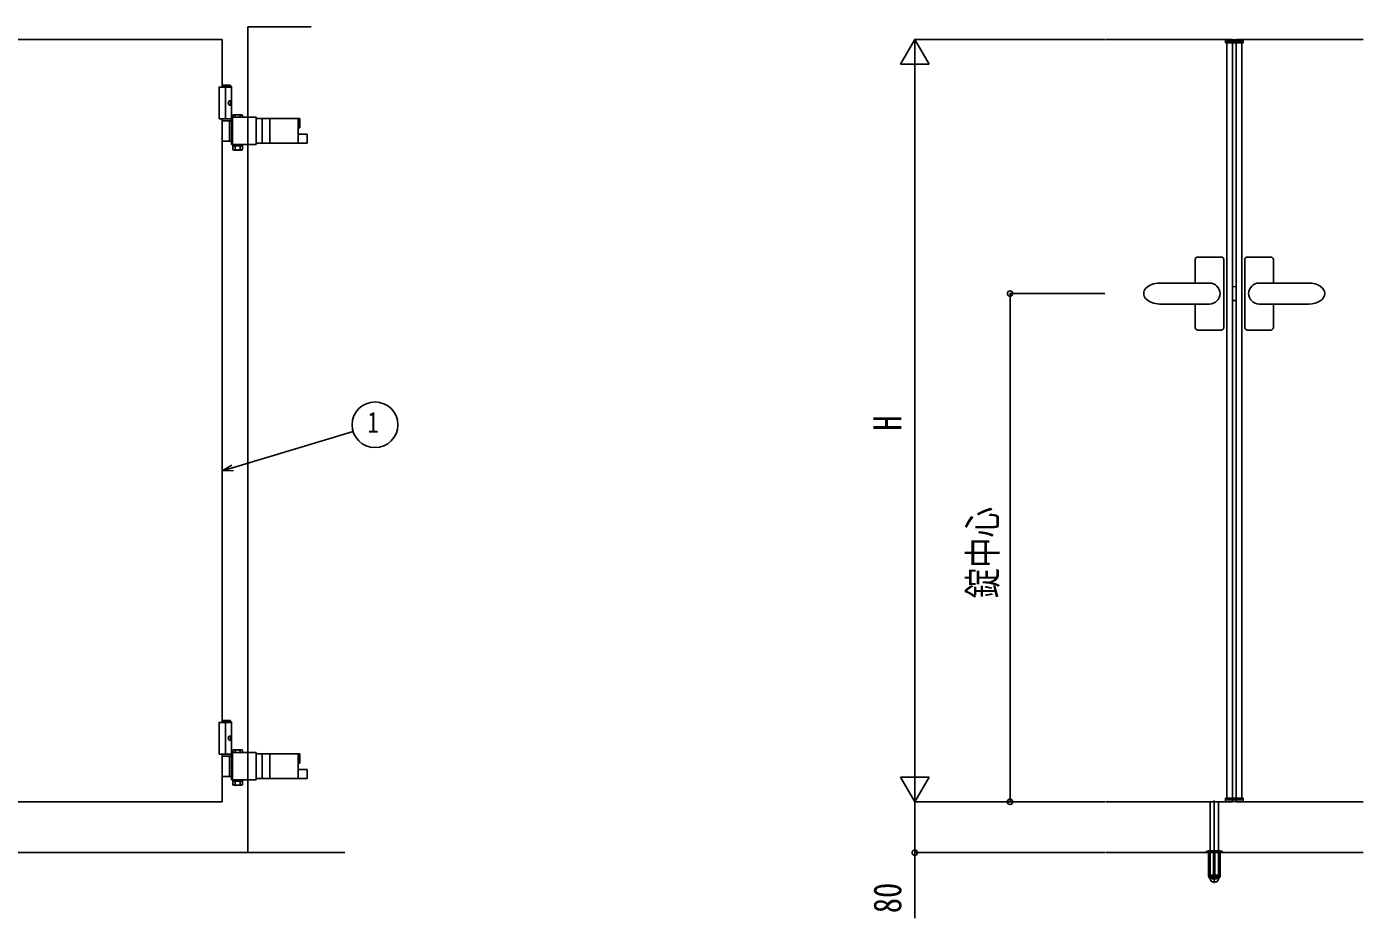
# Model space of a CAD drawing. Units: millimetres, scale not verified. Extents: x -4205 to 4205, y -2970 to 2970.
# Drawn here: x -715 to 1389, y -149 to 1254 of the extents above; entities that cross this region are included whole.
import ezdxf
from ezdxf.enums import TextEntityAlignment as Align

# ---------------------------------------------------------------- set-up
doc = ezdxf.new("R2010")
doc.units = ezdxf.units.MM
doc.header["$LTSCALE"] = 12
doc.layers.add('0-4_YKK_A1', color=4, linetype='Continuous')
doc.layers.add('0-5_YKK_D', color=6, linetype='Continuous')
doc.styles.add('ＭＳ ゴシック', font='')
doc.styles.get('ＭＳ ゴシック').set_extended_font_data('MS Gothic')

msp = doc.modelspace()

# ---------------------------------------------------------------- linework, layer by layer
at = {"layer": '0-4_YKK_A1'}
for p, q in [((-366.98, -45.87), (-366.98, 1254.13)), ((-266.98, 1254.13), (-366.98, 1254.13)), ((-406.98, 1159.13), (-406.98, 1234.13)), ((1172.12, 1228.63), (1172.33, 1232.68)), ((1172.12, 1228.63), (1199.92, 1228.63)), ((1198.71, 1233.63), (1173.33, 1233.63)), ((1174.02, 1230.63), (1198.02, 1230.63)), ((1174.02, 1230.63), (1174.02, 1228.63)), ((1174.02, 1228.63), (1174.02, 39.63)), ((1198.02, 1230.63), (1198.02, 1228.63)), ((1198.02, 1228.63), (1198.02, 39.63)), ((1199.92, 1228.63), (1199.71, 1232.68)), ((-394.48, 1162.13), (-406.98, 1162.13)), ((-392.48, 1160.13), (-406.98, 1160.13)), ((-401.98, 1159.13), (-401.98, 1109.13)), ((-394.48, 1162.13), (-392.48, 1160.13)), ((-392.48, 1106.13), (-392.48, 1160.13)), ((-393.78, 1136.23), (-393.18, 1136.23)), ((-394.79, 1134.55), (-394.2, 1134.55)), ((-394.79, 1133.71), (-394.2, 1133.71)), ((-393.78, 1132.03), (-393.18, 1132.03)), ((-389.27, 1115.68), (-390.27, 1115.1)), ((-390.27, 1111.68), (-390.27, 1115.1)), ((-389.27, 1115.68), (-376.27, 1115.68)), ((-386.52, 1111.68), (-386.52, 1115.1)), ((-379.01, 1111.68), (-379.01, 1115.1)), ((-376.27, 1115.68), (-375.26, 1115.1)), ((-375.26, 1111.68), (-375.26, 1115.1)), ((-392.48, 1109.13), (-411.98, 1109.13)), ((-406.98, 159.13), (-406.98, 1109.13)), ((-392.77, 1106.13), (-406.98, 1106.13)), ((-395.87, 1106.13), (-395.87, 1074.13)), ((-392.77, 1111.68), (-366.98, 1111.68)), ((-392.77, 1068.58), (-392.77, 1111.68)), ((-390.97, 1110.18), (-392.77, 1110.18)), ((-390.97, 1070.08), (-390.97, 1110.18)), ((-366.98, 1111.68), (-353.49, 1111.68)), ((-353.49, 1068.58), (-353.49, 1111.68)), ((-353.49, 1109.63), (-284.97, 1109.63)), ((-344.32, 1070.63), (-344.32, 1109.63)), ((-332.01, 1070.63), (-332.01, 1109.63)), ((-284.97, 1095.13), (-287.57, 1095.13)), ((-284.97, 1095.13), (-284.97, 1109.63)), ((-392.77, 1074.13), (-406.98, 1074.13)), ((-390.97, 1090.63), (-392.77, 1090.63)), ((-390.97, 1089.63), (-392.77, 1089.63)), ((-273.43, 1085.13), (-287.57, 1085.13)), ((-273.43, 1070.63), (-273.43, 1085.13)), ((-390.97, 1070.08), (-392.77, 1070.08)), ((-366.98, 1068.58), (-392.77, 1068.58)), ((-390.27, 1066.58), (-390.27, 1060.66)), ((-390.27, 1066.58), (-375.26, 1066.58)), ((-389.27, 1060.08), (-390.27, 1060.66)), ((-389.27, 1060.08), (-376.27, 1060.08)), ((-386.87, 1066.58), (-386.87, 1068.58)), ((-386.52, 1066.58), (-386.52, 1060.66)), ((-379.01, 1066.58), (-379.01, 1060.66)), ((-378.67, 1066.58), (-378.67, 1068.58)), ((-376.27, 1060.08), (-375.26, 1060.66)), ((-375.26, 1066.58), (-375.26, 1060.66)), ((-366.98, 1068.58), (-353.49, 1068.58)), ((-353.49, 1070.63), (-273.43, 1070.63)), ((1124.52, 850.63), (1124.52, 887.63)), ((1128.52, 891.63), (1165.52, 891.63)), ((1169.52, 887.63), (1169.52, 780.63)), ((1202.52, 887.63), (1202.52, 780.63)), ((1243.52, 891.63), (1206.52, 891.63)), ((1247.52, 850.63), (1247.52, 887.63)), ((1147.02, 850.63), (1068.52, 850.63)), ((1183.02, 844.85), (1189.02, 845.06)), ((1225.02, 850.63), (1303.52, 850.63)), ((1183.02, 823.41), (1189.02, 823.2)), ((1147.02, 817.63), (1068.52, 817.63)), ((1124.52, 780.63), (1124.52, 817.63)), ((1225.02, 817.63), (1303.52, 817.63)), ((1247.52, 780.63), (1247.52, 817.63)), ((1165.52, 776.63), (1128.52, 776.63)), ((1206.52, 776.63), (1243.52, 776.63)), ((-394.48, 162.13), (-406.98, 162.13)), ((-392.48, 160.13), (-406.98, 160.13)), ((-401.98, 159.13), (-401.98, 109.13)), ((-394.48, 162.13), (-392.48, 160.13)), ((-392.48, 106.13), (-392.48, 160.13)), ((-394.79, 134.55), (-394.2, 134.55)), ((-394.79, 133.71), (-394.2, 133.71)), ((-393.78, 136.23), (-393.18, 136.23)), ((-393.78, 132.03), (-393.18, 132.03)), ((-392.48, 109.13), (-411.98, 109.13)), ((-392.77, 106.13), (-406.98, 106.13)), ((-395.87, 106.13), (-395.87, 74.13)), ((-392.77, 111.68), (-366.98, 111.68)), ((-392.77, 68.58), (-392.77, 111.68)), ((-390.97, 110.18), (-392.77, 110.18)), ((-390.97, 70.08), (-390.97, 110.18)), ((-389.27, 115.68), (-390.27, 115.1)), ((-390.27, 111.68), (-390.27, 115.1)), ((-389.27, 115.68), (-376.27, 115.68)), ((-386.52, 111.68), (-386.52, 115.1)), ((-379.01, 111.68), (-379.01, 115.1)), ((-376.27, 115.68), (-375.26, 115.1)), ((-375.26, 111.68), (-375.26, 115.1)), ((-366.98, 111.68), (-353.49, 111.68)), ((-353.49, 68.58), (-353.49, 111.68)), ((-353.49, 109.63), (-284.97, 109.63)), ((-344.32, 70.63), (-344.32, 109.63)), ((-332.01, 70.63), (-332.01, 109.63)), ((-284.97, 95.13), (-284.97, 109.63)), ((-390.97, 90.63), (-392.77, 90.63)), ((-390.97, 89.63), (-392.77, 89.63)), ((-284.97, 95.13), (-287.57, 95.13)), ((-273.43, 85.13), (-287.57, 85.13)), ((-273.43, 70.63), (-273.43, 85.13)), ((-392.77, 74.13), (-406.98, 74.13)), ((-390.97, 70.08), (-392.77, 70.08)), ((-366.98, 68.58), (-392.77, 68.58)), ((-390.27, 66.58), (-390.27, 60.66)), ((-390.27, 66.58), (-375.26, 66.58)), ((-386.87, 66.58), (-386.87, 68.58)), ((-386.52, 66.58), (-386.52, 60.66)), ((-379.01, 66.58), (-379.01, 60.66)), ((-378.67, 66.58), (-378.67, 68.58)), ((-375.26, 66.58), (-375.26, 60.66)), ((-366.98, 68.58), (-353.49, 68.58)), ((-353.49, 70.63), (-273.43, 70.63)), ((-389.27, 60.08), (-390.27, 60.66)), ((-389.27, 60.08), (-376.27, 60.08)), ((-376.27, 60.08), (-375.26, 60.66)), ((1148.02, -42.87), (1148.02, 34.13)), ((1154.52, 36.13), (1154.52, -93.87)), ((1161.02, -42.87), (1161.02, 34.13)), ((1172.12, 39.63), (1199.92, 39.63)), ((1172.12, 39.63), (1172.33, 35.58)), ((1198.71, 34.63), (1173.33, 34.63)), ((1174.02, 37.63), (1174.02, 39.63)), ((1174.02, 37.63), (1198.02, 37.63)), ((1198.02, 37.63), (1198.02, 39.63)), ((1199.92, 39.63), (1199.71, 35.58)), ((-2309.15, -45.87), (-214.37, -45.87)), ((983.02, -45.87), (1389.02, -45.87)), ((1141.52, -45.03), (1141.52, -45.87)), ((1141.52, -45.87), (1167.52, -45.87)), ((1141.81, -44.33), (1167.23, -44.33)), ((1145.52, -42.87), (1142.18, -44.09)), ((1145.27, -45.87), (1145.27, -82.9)), ((1145.52, -42.87), (1163.52, -42.87)), ((1145.83, -45.87), (1145.83, -83.87)), ((1146.69, -42.87), (1147.19, -43.37)), ((1147.52, -80.93), (1147.19, -43.37)), ((1147.19, -43.37), (1161.85, -43.37)), ((1153.52, -45.87), (1153.52, -83.87)), ((1155.52, -45.87), (1155.52, -83.87)), ((1161.02, -42.87), (1161.02, -81.67)), ((1161.52, -80.93), (1161.85, -43.37)), ((1162.35, -42.87), (1161.85, -43.37)), ((1163.21, -45.87), (1163.21, -83.87)), ((1163.52, -42.87), (1166.86, -44.09)), ((1163.77, -45.87), (1163.77, -82.9)), ((1167.52, -45.03), (1167.52, -45.87)), ((1145.27, -82.9), (1150.16, -91.37)), ((1145.83, -83.87), (1153.52, -83.87)), ((1148.07, -81.99), (1148.07, -81.67)), ((1148.07, -81.99), (1160.97, -81.99)), ((1153.52, -82.9), (1155.52, -82.9)), ((1155.52, -83.87), (1163.21, -83.87)), ((1163.77, -82.9), (1158.88, -91.37)), ((1160.97, -81.67), (1160.97, -81.99)), ((1151.03, -91.87), (1158.01, -91.87))]:
    msp.add_line(p, q, dxfattribs=at)
for points in [[(-406.98, 1234.13), (-1206.98, 1234.13), (-1206.98, 34.13), (-406.98, 34.13), (-406.98, 109.13)], [(983.02, 1234.13), (1183.02, 1234.13), (1183.02, 34.13), (983.02, 34.13)], [(1389.02, 1234.13), (1189.02, 1234.13), (1189.02, 34.13), (1389.02, 34.13)], [(-392.48, 1159.13), (-411.98, 1159.13), (-411.98, 1109.13)], [(-394.2, 1134.55), (-394.09, 1134.57), (-393.98, 1134.61), (-393.88, 1134.69), (-393.79, 1134.8), (-393.72, 1134.92), (-393.68, 1135.07), (-393.66, 1135.23), (-393.66, 1135.39)], [(-393.66, 1132.87), (-393.66, 1133.03), (-393.68, 1133.19), (-393.72, 1133.34), (-393.79, 1133.46), (-393.88, 1133.57), (-393.98, 1133.65), (-394.09, 1133.69), (-394.2, 1133.71)], [(-393.07, 1135.39), (-393.04, 1135.23), (-393, 1135.07), (-392.93, 1134.92), (-392.85, 1134.8), (-392.75, 1134.69), (-392.69, 1134.64)], [(-392.69, 1133.62), (-392.75, 1133.57), (-392.85, 1133.46), (-392.93, 1133.34), (-393, 1133.19), (-393.04, 1133.03), (-393.07, 1132.87)], [(-287.57, 1070.63), (-287.57, 1095.13), (-287.57, 1109.63)], [(-392.48, 159.13), (-411.98, 159.13), (-411.98, 109.13)], [(-394.2, 134.55), (-394.09, 134.57), (-393.98, 134.61), (-393.88, 134.69), (-393.79, 134.8), (-393.72, 134.92), (-393.68, 135.07), (-393.66, 135.23), (-393.66, 135.39)], [(-393.66, 132.87), (-393.66, 133.03), (-393.68, 133.19), (-393.72, 133.34), (-393.79, 133.46), (-393.88, 133.57), (-393.98, 133.65), (-394.09, 133.69), (-394.2, 133.71)], [(-393.07, 135.39), (-393.04, 135.23), (-393, 135.07), (-392.93, 134.92), (-392.85, 134.8), (-392.75, 134.69), (-392.69, 134.64)], [(-392.69, 133.62), (-392.75, 133.57), (-392.85, 133.46), (-392.93, 133.34), (-393, 133.19), (-393.04, 133.03), (-393.07, 132.87)], [(-287.57, 70.63), (-287.57, 95.13), (-287.57, 109.63)], [(1161.02, -81.67), (1148.02, -81.67), (1148.02, -42.87)]]:
    msp.add_lwpolyline(points, dxfattribs=at)
for points in [[(-390.47, 1068.58), (-375.07, 1068.58), (-375.07, 1066.58), (-390.47, 1066.58)], [(-390.47, 68.58), (-375.07, 68.58), (-375.07, 66.58), (-390.47, 66.58)]]:
    msp.add_lwpolyline(points, close=True, dxfattribs=at)
for centre, radius, start, end in [((1173.33, 1232.63), 1, 90, 177), ((1198.71, 1232.63), 1, 3, 90), ((-388.4, 1112.36), 3.32, 55.61575, 124.38425), ((-382.77, 1103.26), 12.42, 72.41205, 107.58795), ((-377.14, 1112.36), 3.32, 55.61575, 124.38425), ((-388.4, 1063.4), 3.32, 235.61575, 304.38425), ((-382.77, 1072.5), 12.42, 252.41205, 287.58795), ((-377.14, 1063.4), 3.32, 235.61575, 304.38425), ((1128.52, 887.63), 4, 90, 180), ((1165.52, 887.63), 4, 0, 90), ((1206.52, 887.63), 4, 90, 180), ((1243.52, 887.63), 4, 0, 90), ((1147.02, 834.13), 16.5, 270, 90), ((1225.02, 834.13), 16.5, 90, 270), ((1128.52, 780.63), 4, 180, 270), ((1165.52, 780.63), 4, 270, 0), ((1206.52, 780.63), 4, 180, 270), ((1243.52, 780.63), 4, 270, 0), ((-388.4, 112.36), 3.32, 55.61575, 124.38425), ((-382.77, 103.26), 12.42, 72.41205, 107.58795), ((-377.14, 112.36), 3.32, 55.61575, 124.38425), ((-388.4, 63.4), 3.32, 235.61575, 304.38425), ((-382.77, 72.5), 12.42, 252.41205, 287.58795), ((-377.14, 63.4), 3.32, 235.61575, 304.38425), ((1173.33, 35.63), 1, 183, 270), ((1198.71, 35.63), 1, 270, 357), ((1142.52, -45.03), 1, 110, 180), ((1166.52, -45.03), 1, 0, 70), ((1154.52, -80.87), 7, 180.5, 359.5), ((1154.52, -78.57), 7.3, 207.94179, 270), ((1154.52, -78.57), 7.3, 270, 332.05821), ((1151.03, -90.87), 1, 210, 270), ((1158.01, -90.87), 1, 270, 330)]:
    msp.add_arc(centre, radius, start, end, dxfattribs=at)
for centre in [(-395.14, 1134.13), (-395.14, 134.13)]:
    msp.add_ellipse(centre, major_axis=(0, -3.5), ratio=0.707107, dxfattribs=at)
for centre, major_axis, ratio, start_param, end_param in [((-399.96, 1134.13), (0, 9), 0.707107, 4.8528504, 4.9478932), ((-399.37, 1134.13), (0, 9), 0.707107, 4.8528504, 4.9478932), ((-401.15, 1134.13), (0, 9), 0.707107, 4.6657054, 4.7590726), ((-399.96, 1134.13), (0, 9), 0.707107, 4.4768847, 4.5719276), ((-399.37, 1134.13), (0, 9), 0.707107, 4.4768847, 4.5719276), ((1068.52, 834.13), (25, 0), 0.66, 1.5707963, 4.712389), ((1303.52, 834.13), (25, 0), 0.66, 4.712389, 7.8539816), ((-401.15, 134.13), (0, 9), 0.707107, 4.6657054, 4.7590726), ((-399.96, 134.13), (0, 9), 0.707107, 4.8528504, 4.9478932), ((-399.96, 134.13), (0, 9), 0.707107, 4.4768847, 4.5719276), ((-399.37, 134.13), (0, 9), 0.707107, 4.8528504, 4.9478932), ((-399.37, 134.13), (0, 9), 0.707107, 4.4768847, 4.5719276)]:
    msp.add_ellipse(centre, major_axis=major_axis, ratio=ratio, start_param=start_param, end_param=end_param, dxfattribs=at)
at = {"layer": '0-5_YKK_D'}
for p, q in [((683.02, 1234.13), (660.52, 1195.16)), ((982.02, 1234.13), (682.02, 1234.13)), ((683.02, 1234.13), (705.52, 1195.16)), ((683.02, 1234.13), (683.02, 1156.19)), ((660.52, 1195.16), (705.52, 1195.16)), ((683.02, 1189.13), (683.02, 79.13)), ((982.02, 834.13), (832.02, 834.13)), ((833.02, 834.13), (833.02, 34.13)), ((683.02, 34.13), (683.02, 112.07)), ((683.02, 34.13), (660.52, 73.1)), ((705.52, 73.1), (660.52, 73.1)), ((683.02, 34.13), (705.52, 73.1)), ((982.02, 34.13), (682.02, 34.13)), ((982.02, 34.13), (682.02, 34.13)), ((982.02, 34.13), (832.02, 34.13)), ((982.02, -45.87), (682.02, -45.87))]:
    msp.add_line(p, q, dxfattribs=at)
for points in [[(-406.98, 554.86), (-390.71, 559.78), (-201.09, 617.21)], [(-389.39, 555.42), (-406.98, 554.86), (-392.03, 564.14)], [(683.02, 34.13), (683.02, -45.87), (683.02, -149.27)]]:
    msp.add_lwpolyline(points, dxfattribs=at)
for centre, radius in [((833.02, 834.13), 4.25), ((-166.61, 627.56), 36), ((833.02, 34.13), 4.25), ((683.02, -45.87), 4.25)]:
    msp.add_circle(centre, radius, dxfattribs=at)

# ---------------------------------------------------------------- texts
at = {"layer": '0-5_YKK_D', "style": 'ＭＳ ゴシック', "width": 0.8}
msp.add_text('1', height=32.99, dxfattribs=at).set_placement((-178.61, 605.06), align=Align.BOTTOM_LEFT)
for s, p in [('H', (675.02, 618.13)), ('錠中心', (825.02, 354.13)), ('80', (675.02, -141.27))]:
    msp.add_text(s, height=43.99, rotation=90, dxfattribs=at).set_placement(p, align=Align.BOTTOM_LEFT)

doc.saveas('drawing.dxf')
